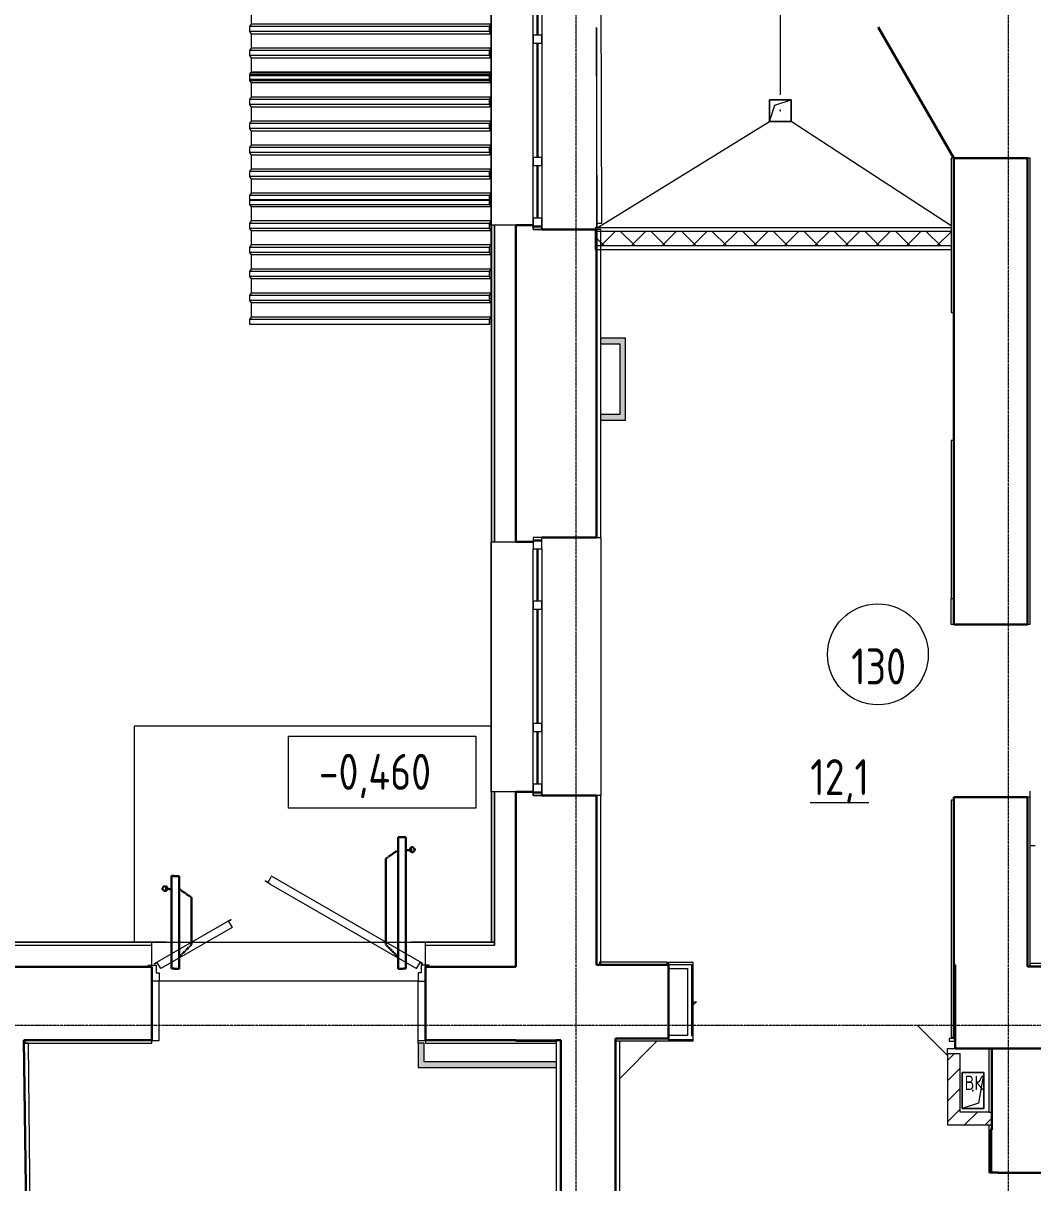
# Model space of a CAD drawing. Header units: millimetres. Extents: x 504091 to 2165846, y 135022 to 442887.
# Drawn here: x 747870 to 754876, y 289485 to 297534 of the extents above; entities that cross this region are included whole.
import ezdxf

# ---------------------------------------------------------------- set-up
doc = ezdxf.new("R2010")
doc.units = ezdxf.units.MM
for name, pattern in [('ADSK_Линия сетки', [25, 20, -2.5, 0, -2.5]), ('ADSK_Штриховая_ш3 п1_5', [4.5, 3, -1.5]), ('осеваяX2', [4, 2.5, -0.5, 0.5, -0.5])]:
    doc.linetypes.add(name, pattern=pattern)
for name, color, linetype, lineweight in [('_ Окна', 7, 'Continuous', 30), ('Аннотация', 7, 'Continuous', 9), ('Двери', 7, 'Continuous', 20), ('Марки помещений', 7, 'Continuous', 20), ('Обобщенные модели', 7, 'Continuous', 18), ('Окна', 7, 'Continuous', 18), ('Оси', 165, 'осеваяX2', 13), ('отметки', 7, 'Continuous', 20), ('Перекрытие', 7, 'Continuous', 18), ('Стены внутренние', 7, 'Continuous', 18), ('Стены наружные', 7, 'Continuous', 18), ('Стены несущие', 7, 'Continuous', 30), ('Стены отделка', 7, 'Continuous', 30), ('Стены штриховка', 7, 'Continuous', 18)]:
    doc.layers.add(name, color=color, linetype=linetype, lineweight=lineweight)
doc.layers.add('Линии', color=7, linetype='Continuous', lineweight=9, true_color=0x00a600)
doc.styles.add('ГОСТ 2.304', font='CS_Gost2304.shx')
pattern_1 = [(45, (705858.08, 270333.52), (-70.71068, 70.71068), [])]

# ---------------------------------------------------------------- blocks, each defined once
blk = doc.blocks.new('dver-dpmo-260 - ДН_ 21-19 неравноп__ правая 300х1500 ДН-4л-2649261-План 1-го этажа')
at = {"layer": 'Двери'}
for p, q in [((-162, 848.5), (-160, 851.9)), ((-127.3, 828.5), (-162, 848.5)), ((-160, 851.9), (-142.7, 841.9)), ((-142.7, 841.9), (-120.7, 880.1)), ((-127.3, 828.5), (887.7, 242.5)), ((-119.1, 882.7), (-120.7, 880.1)), ((930.5, 276.7), (-119.1, 882.7)), ((-930.5, 276.7), (-400.5, 582.7)), ((-399, 580.1), (-416.3, 570.1)), ((-416.3, 570.1), (-392.3, 528.5)), ((-400.5, 582.7), (-399, 580.1)), ((-392.3, 528.5), (-887.7, 242.5)), ((-975, 267), (-920, 267)), ((-975, 255), (-975, 267)), ((-950, 255), (-975, 255)), ((-950, 154), (-950, 255)), ((-929, 274.1), (-930.5, 276.7)), ((-911.7, 284.1), (-929, 274.1)), ((-920, 267), (-920, 214)), ((-887.7, 242.5), (-911.7, 284.1)), ((887.7, 242.5), (911.7, 284.1)), ((911.7, 284.1), (929, 274.1)), ((920, 267), (920, 214)), ((975, 267), (920, 267)), ((929, 274.1), (930.5, 276.7)), ((950, 255), (975, 255)), ((950, 154), (950, 255)), ((975, 255), (975, 267)), ((-920, 214), (-899, 214)), ((-899, 214), (-899, 154)), ((899, 214), (899, 154)), ((920, 214), (899, 214)), ((-899, 154), (-950, 154)), ((899, 154), (950, 154))]:
    blk.add_line(p, q, dxfattribs=at)
blk = doc.blocks.new('AC_Дверь_Однопольная_Деревянная - 1050х2100 композит с пластиной в 2-х уровнях Д27п-3635507-План 1-го этажа')
at = {"layer": 'Двери', "lineweight": 30}
blk.add_line((-525, 255), (384.3, 780), dxfattribs=at)
blk = doc.blocks.new('Roof Cladding - 833x50mm-3052852-План 1-го этажа')
at = {"layer": 'Обобщенные модели'}
for p, q in [((43585.6, 27677.1), (43589.8, 27697.1)), ((43589.8, 27697.1), (45252.6, 27697.1)), ((45252.6, 27697.1), (45248.5, 27677.1)), ((45248.8, 27676.5), (45252.8, 27696.1)), ((45252.8, 27696.1), (45252.6, 27697.1)), ((43585.6, 27642.1), (43585.6, 27677.1)), ((43585.6, 27677.1), (45248.5, 27677.1)), ((43595.7, 27625.1), (43585.6, 27642.1)), ((43585.6, 27642.1), (45248.5, 27642.1)), ((43595.7, 27527.4), (43595.7, 27625.1)), ((45258.5, 27625.1), (43595.7, 27625.1)), ((45248.5, 27677.1), (45248.5, 27642.1)), ((45248.5, 27642.1), (45258.5, 27625.1)), ((45248.8, 27643.2), (45248.8, 27676.5)), ((45258.8, 27626.2), (45248.8, 27643.2)), ((45258.5, 27625.1), (45258.5, 27527.4)), ((45258.8, 27526.4), (45258.8, 27626.2)), ((43585.6, 27510.4), (43595.7, 27527.4)), ((45258.5, 27527.4), (43595.7, 27527.4)), ((45258.5, 27527.4), (45248.5, 27510.4)), ((45248.8, 27509.4), (45258.8, 27526.4)), ((43585.6, 27475.4), (43585.6, 27510.4)), ((45248.5, 27510.4), (43585.6, 27510.4)), ((43595.7, 27458.4), (43585.6, 27475.4)), ((45248.5, 27475.4), (43585.6, 27475.4)), ((43595.7, 27360.7), (43595.7, 27458.4)), ((45258.5, 27458.4), (43595.7, 27458.4)), ((45248.5, 27510.4), (45248.5, 27475.4)), ((45248.5, 27475.4), (45258.5, 27458.4)), ((45248.8, 27476.5), (45248.8, 27509.4)), ((45258.8, 27459.5), (45248.8, 27476.5)), ((45258.5, 27458.4), (45258.5, 27360.7)), ((45258.8, 27359.7), (45258.8, 27459.5)), ((43585.6, 27343.7), (43595.7, 27360.7)), ((43585.6, 27308.7), (43585.6, 27343.7)), ((45248.5, 27343.7), (43585.6, 27343.7)), ((43595.7, 27291.7), (43585.6, 27308.7)), ((45248.5, 27308.7), (43585.6, 27308.7)), ((45258.5, 27360.7), (43595.7, 27360.7)), ((43595.7, 27194), (43595.7, 27291.7)), ((45258.5, 27291.7), (43595.7, 27291.7)), ((45258.5, 27360.7), (45248.5, 27343.7)), ((45248.5, 27343.7), (45248.5, 27308.7)), ((45248.5, 27308.7), (45258.5, 27291.7)), ((45248.8, 27342.7), (45258.8, 27359.7)), ((45248.8, 27309.8), (45248.8, 27342.7)), ((45258.8, 27292.8), (45248.8, 27309.8)), ((45258.5, 27291.7), (45258.5, 27194)), ((45258.8, 27193), (45258.8, 27292.8)), ((43585.6, 27177), (43595.7, 27194)), ((43585.6, 27142), (43585.6, 27177)), ((45248.5, 27177), (43585.6, 27177)), ((43595.7, 27125), (43585.6, 27142)), ((45248.5, 27142), (43585.6, 27142)), ((45258.5, 27194), (43595.7, 27194)), ((43595.7, 27027.3), (43595.7, 27125)), ((45258.5, 27125), (43595.7, 27125)), ((45258.5, 27194), (45248.5, 27177)), ((45248.5, 27177), (45248.5, 27142)), ((45248.5, 27142), (45258.5, 27125)), ((45248.8, 27176), (45258.8, 27193)), ((45248.8, 27143.1), (45248.8, 27176)), ((45258.8, 27126.1), (45248.8, 27143.1)), ((45258.5, 27125), (45258.5, 27027.3)), ((45258.8, 27026.3), (45258.8, 27126.1)), ((43585.6, 27010.3), (43595.7, 27027.3)), ((43585.6, 26975.3), (43585.6, 27010.3)), ((45248.5, 27010.3), (43585.6, 27010.3)), ((43595.7, 26958.3), (43585.6, 26975.3)), ((45248.5, 26975.3), (43585.6, 26975.3)), ((45258.5, 27027.3), (43595.7, 27027.3)), ((45258.5, 27027.3), (45248.5, 27010.3)), ((45248.5, 27010.3), (45248.5, 26975.3)), ((45248.5, 26975.3), (45258.5, 26958.3)), ((45248.8, 27009.3), (45258.8, 27026.3)), ((45248.8, 26976.4), (45248.8, 27009.3)), ((45258.8, 26959.4), (45248.8, 26976.4)), ((43595.7, 26860.6), (43595.7, 26958.3)), ((45258.5, 26958.3), (43595.7, 26958.3)), ((45258.5, 26958.3), (45258.5, 26860.6)), ((45258.8, 26859.6), (45258.8, 26959.4)), ((43585.6, 26843.6), (43587.7, 26847.1)), ((43585.6, 26808.6), (43585.6, 26843.6)), ((45248.5, 26843.6), (43585.6, 26843.6)), ((45248.5, 26808.6), (43585.6, 26808.6)), ((43593.6, 26857.1), (43595.7, 26860.6)), ((45258.5, 26860.6), (43595.7, 26860.6)), ((45250.4, 26846.9), (45248.5, 26843.6)), ((45248.5, 26843.6), (45248.5, 26808.6)), ((45248.5, 26808.6), (45248.8, 26808.6)), ((45248.8, 26842.6), (45258.8, 26859.6)), ((45248.8, 26808.6), (45248.8, 26842.6)), ((45258.5, 26860.6), (45250.5, 26847.1))]:
    blk.add_line(p, q, dxfattribs=at)
blk = doc.blocks.new('Roof Cladding - 833x50mm-V29-План 1-го этажа')
at = {"layer": 'Обобщенные модели'}
for p, q in [((43585.6, 26802.1), (43585.6, 26837.1)), ((43585.6, 26837.1), (45248.5, 26837.1)), ((43595.7, 26785.1), (43585.6, 26802.1)), ((43585.6, 26802.1), (45248.5, 26802.1)), ((43587.7, 26847.1), (43589.8, 26857.1)), ((43589.8, 26857.1), (45252.6, 26857.1)), ((45252.6, 26857.1), (45248.5, 26837.1)), ((45248.5, 26837.1), (45248.5, 26802.1)), ((45248.5, 26802.1), (45258.5, 26785.1)), ((45248.8, 26836.5), (45252.8, 26856.1)), ((45248.8, 26803.2), (45248.8, 26836.5)), ((45258.8, 26786.2), (45248.8, 26803.2)), ((45252.8, 26856.1), (45252.6, 26857.1)), ((43595.7, 26687.4), (43595.7, 26785.1)), ((45258.5, 26785.1), (43595.7, 26785.1)), ((45258.5, 26785.1), (45258.5, 26687.4)), ((45258.8, 26686.4), (45258.8, 26786.2)), ((43585.6, 26670.4), (43595.7, 26687.4)), ((43585.6, 26635.4), (43585.6, 26670.4)), ((45248.5, 26670.4), (43585.6, 26670.4)), ((45258.5, 26687.4), (43595.7, 26687.4)), ((45258.5, 26687.4), (45248.5, 26670.4)), ((45248.5, 26670.4), (45248.5, 26635.4)), ((45248.8, 26669.4), (45258.8, 26686.4)), ((45248.8, 26636.5), (45248.8, 26669.4)), ((43595.7, 26618.4), (43585.6, 26635.4)), ((45248.5, 26635.4), (43585.6, 26635.4)), ((43595.7, 26520.7), (43595.7, 26618.4)), ((45258.5, 26618.4), (43595.7, 26618.4)), ((45248.5, 26635.4), (45258.5, 26618.4)), ((45258.8, 26619.5), (45248.8, 26636.5)), ((45258.5, 26618.4), (45258.5, 26520.7)), ((45258.8, 26519.7), (45258.8, 26619.5)), ((43585.6, 26503.7), (43595.7, 26520.7)), ((43585.6, 26468.7), (43585.6, 26503.7)), ((45248.5, 26503.7), (43585.6, 26503.7)), ((45258.5, 26520.7), (43595.7, 26520.7)), ((45258.5, 26520.7), (45248.5, 26503.7)), ((45248.5, 26503.7), (45248.5, 26468.7)), ((45248.8, 26502.7), (45258.8, 26519.7)), ((45248.8, 26469.8), (45248.8, 26502.7)), ((43595.7, 26451.7), (43585.6, 26468.7)), ((45248.5, 26468.7), (43585.6, 26468.7)), ((43595.7, 26354), (43595.7, 26451.7)), ((45258.5, 26451.7), (43595.7, 26451.7)), ((45248.5, 26468.7), (45258.5, 26451.7)), ((45258.8, 26452.8), (45248.8, 26469.8)), ((45258.5, 26451.7), (45258.5, 26354)), ((45258.8, 26353), (45258.8, 26452.8)), ((43585.6, 26337), (43595.7, 26354)), ((43585.6, 26302), (43585.6, 26337)), ((45248.5, 26337), (43585.6, 26337)), ((45258.5, 26354), (43595.7, 26354)), ((45258.5, 26354), (45248.5, 26337)), ((45248.5, 26337), (45248.5, 26302)), ((45248.8, 26336), (45258.8, 26353)), ((45248.8, 26303.1), (45248.8, 26336)), ((43595.7, 26285), (43585.6, 26302)), ((45248.5, 26302), (43585.6, 26302)), ((43595.7, 26187.3), (43595.7, 26285)), ((45258.5, 26285), (43595.7, 26285)), ((45248.5, 26302), (45258.5, 26285)), ((45258.8, 26286.1), (45248.8, 26303.1)), ((45258.5, 26285), (45258.5, 26187.3)), ((45258.8, 26186.3), (45258.8, 26286.1)), ((43585.6, 26170.3), (43595.7, 26187.3)), ((43585.6, 26135.3), (43585.6, 26170.3)), ((45248.5, 26170.3), (43585.6, 26170.3)), ((45258.5, 26187.3), (43595.7, 26187.3)), ((45258.5, 26187.3), (45248.5, 26170.3)), ((45248.5, 26170.3), (45248.5, 26135.3)), ((45248.8, 26169.3), (45258.8, 26186.3)), ((45248.8, 26136.4), (45248.8, 26169.3)), ((43595.7, 26118.3), (43585.6, 26135.3)), ((45248.5, 26135.3), (43585.6, 26135.3)), ((43595.7, 26020.6), (43595.7, 26118.3)), ((45258.5, 26118.3), (43595.7, 26118.3)), ((45248.5, 26135.3), (45258.5, 26118.3)), ((45258.8, 26119.4), (45248.8, 26136.4)), ((45258.5, 26118.3), (45258.5, 26020.6)), ((45258.8, 26019.6), (45258.8, 26119.4)), ((43585.6, 26003.6), (43595.7, 26020.6)), ((43585.6, 25968.6), (43585.6, 26003.6)), ((45248.5, 26003.6), (43585.6, 26003.6)), ((45258.5, 26020.6), (43595.7, 26020.6)), ((45258.5, 26020.6), (45248.5, 26003.6)), ((45248.5, 26003.6), (45248.5, 25968.6)), ((45248.8, 26002.6), (45258.8, 26019.6)), ((45248.8, 25968.6), (45248.8, 26002.6)), ((45248.5, 25968.6), (43585.6, 25968.6)), ((45248.5, 25968.6), (45248.8, 25968.6))]:
    blk.add_line(p, q, dxfattribs=at)
blk = doc.blocks.new('Roof Cladding - 833x50mm-V30-План 1-го этажа')
at = {"layer": 'Обобщенные модели'}
for p, q in [((45252.6, 25997.1), (45248.5, 25977.1)), ((45248.7, 25997.1), (45252.6, 25997.1)), ((45248.8, 25976.5), (45252.8, 25996.1)), ((45252.8, 25996.1), (45252.6, 25997.1)), ((43585.6, 25942.1), (43585.6, 25977.1)), ((43585.6, 25977.1), (45248.5, 25977.1)), ((43595.7, 25925.1), (43585.6, 25942.1)), ((43585.6, 25942.1), (45248.5, 25942.1)), ((43595.7, 25827.4), (43595.7, 25925.1)), ((45258.5, 25925.1), (43595.7, 25925.1)), ((45248.5, 25977.1), (45248.5, 25942.1)), ((45248.5, 25942.1), (45258.5, 25925.1)), ((45248.8, 25943.2), (45248.8, 25976.5)), ((45258.8, 25926.2), (45248.8, 25943.2)), ((45258.5, 25925.1), (45258.5, 25827.4)), ((45258.8, 25826.4), (45258.8, 25926.2)), ((43585.6, 25810.4), (43595.7, 25827.4)), ((43585.6, 25775.4), (43585.6, 25810.4)), ((45248.5, 25810.4), (43585.6, 25810.4)), ((43595.7, 25758.4), (43585.6, 25775.4)), ((45248.5, 25775.4), (43585.6, 25775.4)), ((45258.5, 25827.4), (43595.7, 25827.4)), ((43595.7, 25660.7), (43595.7, 25758.4)), ((45258.5, 25758.4), (43595.7, 25758.4)), ((45258.5, 25827.4), (45248.5, 25810.4)), ((45248.5, 25810.4), (45248.5, 25775.4)), ((45248.5, 25775.4), (45258.5, 25758.4)), ((45248.8, 25809.4), (45258.8, 25826.4)), ((45248.8, 25776.5), (45248.8, 25809.4)), ((45258.8, 25759.5), (45248.8, 25776.5)), ((45258.5, 25758.4), (45258.5, 25660.7)), ((45258.8, 25659.7), (45258.8, 25759.5)), ((43585.6, 25643.7), (43595.7, 25660.7)), ((43585.6, 25608.7), (43585.6, 25643.7)), ((45248.5, 25643.7), (43585.6, 25643.7)), ((43595.7, 25591.7), (43585.6, 25608.7)), ((45248.5, 25608.7), (43585.6, 25608.7)), ((45258.5, 25660.7), (43595.7, 25660.7)), ((45258.5, 25660.7), (45248.5, 25643.7)), ((45248.5, 25643.7), (45248.5, 25608.7)), ((45248.5, 25608.7), (45258.5, 25591.7)), ((45248.8, 25642.7), (45258.8, 25659.7)), ((45248.8, 25609.8), (45248.8, 25642.7)), ((45258.8, 25592.8), (45248.8, 25609.8)), ((43595.7, 25494), (43595.7, 25591.7)), ((45258.5, 25591.7), (43595.7, 25591.7)), ((45258.5, 25591.7), (45258.5, 25494)), ((45258.8, 25493), (45258.8, 25592.8)), ((43585.6, 25477), (43595.7, 25494)), ((43585.6, 25442), (43585.6, 25477)), ((45248.5, 25477), (43585.6, 25477)), ((43595.7, 25425), (43585.6, 25442)), ((45248.5, 25442), (43585.6, 25442)), ((45258.5, 25494), (43595.7, 25494)), ((45258.5, 25494), (45248.5, 25477)), ((45248.5, 25477), (45248.5, 25442)), ((45248.5, 25442), (45258.5, 25425)), ((45248.8, 25476), (45258.8, 25493)), ((45248.8, 25443.1), (45248.8, 25476)), ((45258.8, 25426.1), (45248.8, 25443.1)), ((43595.7, 25327.3), (43595.7, 25425)), ((45258.5, 25425), (43595.7, 25425)), ((45258.5, 25425), (45258.5, 25327.3)), ((45258.8, 25326.3), (45258.8, 25426.1)), ((43585.6, 25310.3), (43595.7, 25327.3)), ((43585.6, 25275.3), (43585.6, 25310.3)), ((45248.5, 25310.3), (43585.6, 25310.3)), ((43595.7, 25258.3), (43585.6, 25275.3)), ((45248.5, 25275.3), (43585.6, 25275.3)), ((45258.5, 25327.3), (43595.7, 25327.3)), ((45258.5, 25327.3), (45248.5, 25310.3)), ((45248.5, 25310.3), (45248.5, 25275.3)), ((45248.5, 25275.3), (45258.5, 25258.3)), ((45248.8, 25309.3), (45258.8, 25326.3)), ((45248.8, 25276.4), (45248.8, 25309.3)), ((45258.8, 25259.4), (45248.8, 25276.4)), ((43595.7, 25160.6), (43595.7, 25258.3)), ((45258.5, 25258.3), (43595.7, 25258.3)), ((45258.5, 25258.3), (45258.5, 25160.6)), ((45258.8, 25159.6), (45258.8, 25259.4)), ((43585.6, 25143.6), (43595.7, 25160.6)), ((43585.6, 25108.6), (43585.6, 25143.6)), ((45248.5, 25143.6), (43585.6, 25143.6)), ((45258.5, 25160.6), (43595.7, 25160.6)), ((45258.5, 25160.6), (45248.5, 25143.6)), ((45248.5, 25143.6), (45248.5, 25108.6)), ((45248.8, 25142.6), (45258.8, 25159.6)), ((45248.8, 25108.6), (45248.8, 25142.6)), ((45248.5, 25108.6), (43585.6, 25108.6)), ((45248.5, 25108.6), (45248.8, 25108.6))]:
    blk.add_line(p, q, dxfattribs=at)
blk = doc.blocks.new('окно трехпол с фрамугой - 1750-2320_h___нов_-2116613-План 1-го этажа')
at = {"layer": '_ Окна', "lineweight": 18}
for p, q in [((-895, 100), (-895, 160)), ((-895, 160), (-815, 160)), ((-815, 100), (-895, 100)), ((-815, 160), (-815, 100)), ((-455, 100), (-455, 160)), ((-455, 160), (-395, 160)), ((-395, 100), (-455, 100)), ((-395, 160), (-395, 100)), ((395, 100), (395, 160)), ((395, 160), (455, 160)), ((455, 100), (395, 100)), ((455, 160), (455, 100)), ((815, 160), (815, 100)), ((895, 160), (815, 160)), ((815, 100), (895, 100)), ((895, 100), (895, 160))]:
    blk.add_line(p, q, dxfattribs=at)
at = {"layer": '_ Окна'}
for p, q in [((-875, 100), (-875, 160)), ((-815, 130), (-455, 130)), ((-395, 130), (395, 130)), ((455, 130), (815, 130)), ((875, 100), (875, 160))]:
    blk.add_line(p, q, dxfattribs=at)
at = {"layer": 'Окна'}
for p, q in [((-895, 160), (-895, 100)), ((-815, 160), (-895, 160)), ((-895, 100), (-815, 100)), ((-815, 160), (-455, 160)), ((-455, 100), (-815, 100)), ((-395, 160), (-455, 160)), ((-455, 100), (-395, 100)), ((-395, 160), (395, 160)), ((395, 100), (-395, 100)), ((455, 160), (395, 160)), ((395, 100), (455, 100)), ((455, 160), (815, 160)), ((815, 100), (455, 100)), ((895, 160), (815, 160)), ((815, 100), (895, 100)), ((895, 100), (895, 160))]:
    blk.add_line(p, q, dxfattribs=at)
blk = doc.blocks.new('окно трехпол с фрамугой - 1750-2320_h___нов_ ок27 Е30-2156325-План 1-го этажа')
at = {"layer": '_ Окна', "lineweight": 18}
for p, q in [((-895, 100), (-895, 160)), ((-895, 160), (-815, 160)), ((-815, 100), (-895, 100)), ((-815, 160), (-815, 100)), ((-455, 100), (-455, 160)), ((-455, 160), (-395, 160)), ((-395, 100), (-455, 100)), ((-395, 160), (-395, 100)), ((395, 100), (395, 160)), ((395, 160), (455, 160)), ((455, 100), (395, 100)), ((455, 160), (455, 100)), ((815, 160), (815, 100)), ((895, 160), (815, 160)), ((815, 100), (895, 100)), ((895, 100), (895, 160))]:
    blk.add_line(p, q, dxfattribs=at)
at = {"layer": '_ Окна'}
for p, q in [((-875, 100), (-875, 160)), ((-815, 130), (-455, 130)), ((-395, 130), (395, 130)), ((455, 130), (815, 130)), ((875, 100), (875, 160))]:
    blk.add_line(p, q, dxfattribs=at)
at = {"layer": 'Окна'}
for p, q in [((-895, 160), (-895, 100)), ((-815, 160), (-895, 160)), ((-895, 100), (-815, 100)), ((-815, 160), (-455, 160)), ((-455, 100), (-815, 100)), ((-395, 160), (-455, 160)), ((-455, 100), (-395, 100)), ((-395, 160), (395, 160)), ((395, 100), (-395, 100)), ((455, 160), (395, 160)), ((395, 100), (455, 100)), ((455, 160), (815, 160)), ((815, 100), (455, 100)), ((895, 160), (815, 160)), ((815, 100), (895, 100)), ((895, 100), (895, 160))]:
    blk.add_line(p, q, dxfattribs=at)
blk = doc.blocks.new('GM_Отверстие прямоугольное _в плите_ - Отверстие-1400855-План 1-го этажа')
at = {"layer": 'Обобщенные модели'}
for p, q in [((-75, -75), (-75, 75)), ((-75, 75), (75, 75)), ((75, 75), (-75, 75)), ((-75, 75), (-75, -75)), ((-75, -75), (-37.5, 37.5)), ((-37.5, 37.5), (75, 75)), ((75, 75), (75, -75)), ((75, -75), (75, 75)), ((75, -75), (-75, -75)), ((-75, -75), (75, -75))]:
    blk.add_line(p, q, dxfattribs=at)
for start, end in [(360, 180), (180, 360), (60, 165), (300, 360), (195, 270)]:
    blk.add_arc((0, 0), 2.5, start, end, dxfattribs=at)
blk = doc.blocks.new('GM_Отверстие прямоугольное _в плите_ - Отверстие-V41-План 1-го этажа')
at = {"layer": 'Обобщенные модели'}
for p, q in [((-75, -125), (-75, 125)), ((-75, 125), (75, 125)), ((75, 125), (-75, 125)), ((-75, 125), (-75, -125)), ((-75, -125), (-37.5, 87.5)), ((-37.5, 87.5), (75, 125)), ((75, 125), (75, -125)), ((75, -125), (75, 125)), ((75, -125), (-75, -125)), ((-75, -125), (75, -125))]:
    blk.add_line(p, q, dxfattribs=at)
for start, end in [(360, 180), (180, 360), (60, 165), (300, 360), (195, 270)]:
    blk.add_arc((0, 0), 2.5, start, end, dxfattribs=at)
blk = doc.blocks.new('ADSK_Марка_Помещение_ОдноЗначение - Номер-159740-План 1-го этажа')
at = {"layer": 'Марки помещений'}
blk.add_circle((0, 0), 3.5, dxfattribs=at)
blk = doc.blocks.new('Высотные отметки - Рамка-12095-План 1-го этажа')
at = {"layer": 'Аннотация', "lineweight": 20}
for p, q in [((-6.5, 0), (-6.5, 5)), ((-6.5, 5), (6.5, 5)), ((6.5, 5), (6.5, 0)), ((6.5, 0), (-6.5, 0))]:
    blk.add_line(p, q, dxfattribs=at)

msp = doc.modelspace()

# ---------------------------------------------------------------- hatches: boundary and pattern name
at = {"layer": 'Стены внутренние', "lineweight": 9}
h = msp.add_hatch(dxfattribs=at)
h.set_pattern_fill('FP_6', color=256, style=0, pattern_type=2)
h.set_pattern_definition([(45, (705858.08, 270333.52), (-106.066, 106.066), []), (135, (705858.08, 270333.52), (-106.066, -106.066), [])])
h.paths.add_polyline_path([(752955.7226, 295988.5202), (754308.9625, 295988.5202), (754308.9625, 296088.5202), (751849.9317, 296088.5202), (751849.9317, 295988.5202), (752720.5291, 295988.5202)])
at = {"layer": 'Стены внутренние'}
for points in [[(752009.9317, 295307.4911), (752049.9317, 295307.4911), (752049.9317, 295347.4911), (751879.9317, 295347.4911), (751879.9317, 295307.4911), (751900.1366, 295307.4911)], [(752049.9317, 294777.4911), (752049.9317, 295307.4911), (752009.9317, 295307.4911), (752009.9317, 294777.4911)], [(752009.9317, 294777.4911), (752009.9317, 294817.4911), (751879.9317, 294817.4911), (751879.9317, 294777.4911), (751900.1366, 294777.4911)], [(750652.3505, 290325.3378), (750652.3505, 290454.8378), (750612.3505, 290454.8378), (750612.3505, 290325.3378)], [(750844.5506, 290285.3378), (751571.2665, 290285.3378), (751571.2665, 290325.3378), (750612.3505, 290325.3378), (750612.3505, 290285.3378)]]:
    msp.add_hatch(color=256, dxfattribs=at).paths.add_polyline_path(points)
at = {"layer": 'Стены внутренние', "lineweight": 9, "true_color": 0x005b00}
h = msp.add_hatch(dxfattribs=at)
h.set_pattern_fill('FP_8', color=98, style=0, pattern_type=2)
h.set_pattern_definition(pattern_1)
h.paths.add_polyline_path([(754284.1417, 289887.6702), (754372.1417, 289887.6702), (754372.1417, 290381.6702), (754284.1417, 290381.6702), (754284.1417, 290153.4902)])
h = msp.add_hatch(dxfattribs=at)
h.set_pattern_fill('FP_8', color=98, style=0, pattern_type=2)
h.set_pattern_definition(pattern_1)
h.paths.add_polyline_path([(754571.1461, 289887.6702), (754591.1461, 289887.6702), (754591.1461, 289975.6702), (754372.1417, 289975.6702), (754372.1417, 289887.6702), (754539.1015, 289887.6702)])

# ---------------------------------------------------------------- linework, layer by layer
at = {"layer": 'Линии', "color": 7}
msp.add_line((753123.9625, 298937.324), (753123.9625, 297037.324), dxfattribs=at)
at = {"layer": 'Линии', "color": 7, "linetype": 'ADSK_Штриховая_ш3 п1_5', "lineweight": 30}
for p, q in [((750472.3505, 291884.2597), (750525.3505, 291884.9855)), ((750472.3505, 290971.1741), (750472.3505, 291884.2597)), ((750525.3505, 291884.9855), (750525.3505, 290971.8999)), ((750472.3505, 291795.3378), (750387.3505, 291735.8201)), ((750525.3505, 291792.5538), (750570.0551, 291797.7019)), ((750387.3505, 291735.8201), (750387.3505, 291137.9226)), ((748952.3505, 291614.2597), (748899.3505, 291614.9855)), ((748899.3505, 291614.9855), (748899.3505, 290971.8999)), ((748952.3505, 290971.1741), (748952.3505, 291614.2597)), ((748899.3505, 291522.5538), (748854.646, 291527.7019)), ((748952.3505, 291525.3378), (749037.3505, 291465.8201)), ((749037.3505, 291465.8201), (749037.3505, 291137.9226)), ((749037.3505, 291137.9226), (748952.3505, 291052.9226)), ((750387.3505, 291137.9226), (750472.3505, 291052.9226)), ((748899.3505, 290971.8999), (748952.3505, 290971.1741)), ((750525.3505, 290971.8999), (750472.3505, 290971.1741))]:
    msp.add_line(p, q, dxfattribs=at)
for centre in [(750570.0551, 291797.7019), (748854.646, 291527.7019)]:
    msp.add_circle(centre, 17, dxfattribs=at)
at = {"layer": 'Оси', "linetype": 'ADSK_Линия сетки'}
for p, q in [((751707.643, 263323.4727), (751707.643, 314443.584)), ((754707.643, 263323.4727), (754707.643, 314443.584)), ((694211.5079, 290578.5198), (761862.9306, 290578.5198))]:
    msp.add_line(p, q, dxfattribs=at)
at = {"layer": 'Перекрытие'}
for p, q in [((751854.2353, 296113.5202), (753048.9625, 296852.2997)), ((754308.9625, 296126.5959), (753198.9625, 296852.2997)), ((751854.2353, 296113.5202), (751854.1423, 296143.5422)), ((751119.9317, 292654.8378), (748639.9274, 292654.8378)), ((748639.9274, 292654.8378), (748639.9274, 291154.8378)), ((748762.3505, 291154.8378), (750662.3505, 291154.8378)), ((750612.3505, 290883.8216), (748812.3505, 290883.8216)), ((748812.3505, 290883.8216), (748812.3505, 290470.3706)), ((750612.3505, 290454.8378), (750612.3505, 290883.8216)), ((752543.2559, 290742.4445), (752520.5777, 290719.7662)), ((754284.1417, 290369.2345), (754075.622, 290577.7543)), ((747882.3706, 290470.3706), (747876.0815, 290470.3706)), ((748812.3505, 290470.3706), (748762.3505, 290470.3706)), ((750662.3505, 290470.3706), (750612.3505, 290470.3706)), ((752011.2665, 290210.4551), (752268.2559, 290467.4445)), ((754284.1417, 290381.6702), (754284.1417, 290417.5775)), ((754284.1417, 290417.5775), (754338.8137, 290417.5775)), ((754591.1461, 289553.7672), (754591.1461, 289556.1913)), ((754636.1461, 289553.9043), (754591.1461, 289553.7672))]:
    msp.add_line(p, q, dxfattribs=at)
at = {"layer": 'Перекрытие', "color": 7, "true_color": 0xffffff}
for p, q in [((754308.9625, 293361.0248), (754308.9625, 293540.2207)), ((754328.9625, 293361.0248), (754308.9625, 293361.0248)), ((754858.9625, 292161.6383), (754858.9625, 292202.5518)), ((754858.9625, 291826.5709), (754893.9625, 291826.5709)), ((752340.0794, 291013.5198), (752348.2872, 291013.5198)), ((752520.5777, 290742.4445), (752543.2559, 290742.4445))]:
    msp.add_line(p, q, dxfattribs=at)
at = {"layer": 'Стены внутренние'}
for p, q in [((751878.7255, 297892.6901), (751884.1422, 296143.6351)), ((751849.9317, 297503.1792), (751849.9317, 296113.5202)), ((751854.1423, 296143.5422), (751849.9317, 297503.1792)), ((751884.1422, 296143.6351), (751854.1423, 296143.5422)), ((751116.613, 295871.5854), (751119.9317, 295871.5003)), ((751119.9317, 295621.4183), (751106.5293, 295621.7617)), ((751879.9317, 293964.3706), (751879.9317, 292174.3706))]:
    msp.add_line(p, q, dxfattribs=at)
at = {"layer": 'Стены наружные'}
for p, q in [((751118.9317, 296132.6901), (751118.9317, 297862.6901)), ((751119.9317, 296132.6901), (751119.9317, 297862.6901)), ((751118.9317, 296132.6901), (751119.9317, 296132.6901)), ((751119.9317, 295601.4117), (751111.7649, 295601.621)), ((751118.9317, 293934.3706), (751119.9317, 293934.3706)), ((751118.9317, 292199.3706), (751118.9317, 293934.3706)), ((751119.9317, 292199.3706), (751119.9317, 293934.3706)), ((751119.9317, 292199.3706), (751118.9317, 292199.3706))]:
    msp.add_line(p, q, dxfattribs=at)
at = {"layer": 'Стены несущие'}
for p, q in [((754328.9625, 296595.8381), (754328.9625, 293361.0248)), ((754838.9625, 296595.8381), (754328.9625, 296595.8381)), ((754838.9625, 296595.8381), (754838.9625, 293361.0248)), ((751409.9317, 296132.6901), (751289.9317, 296132.6901)), ((751289.9317, 293934.3706), (751289.9317, 296132.6901)), ((751849.9317, 296102.6901), (751469.9317, 296102.6901)), ((751849.9317, 293964.3706), (751849.9317, 296102.6901)), ((751849.9317, 296102.6901), (751849.9317, 293965.3706)), ((751289.9317, 293934.3706), (751409.9317, 293934.3706)), ((751469.9317, 293964.3706), (751849.9317, 293964.3706)), ((754328.9625, 293361.0248), (754838.9625, 293361.0248)), ((751409.9317, 292199.3706), (751289.9317, 292199.3706)), ((751289.9317, 290984.8378), (751289.9317, 292199.3706)), ((751849.9317, 292174.3706), (751469.9317, 292174.3706)), ((751849.9317, 290997.3823), (751849.9317, 292174.3706)), ((751849.9317, 292174.3706), (751849.9317, 290997.3823)), ((754838.9625, 292161.0248), (754328.9625, 292161.0248)), ((754328.9625, 292161.0248), (754328.9625, 290987.5775)), ((754838.9625, 290987.5775), (754838.9625, 292161.0248)), ((746762.5786, 290984.8378), (748762.3505, 290984.8378)), ((748762.3505, 290474.8378), (748762.3505, 290984.8378)), ((750662.3505, 290474.8378), (750662.3505, 290984.8378)), ((750662.3505, 290984.8378), (751289.9317, 290984.8378)), ((751289.9317, 290984.8378), (751289.9317, 290984.8378)), ((751849.9317, 290997.4445), (752348.2872, 290997.4445)), ((752348.2872, 290487.4445), (752348.2872, 290997.4445)), ((754338.8137, 290997.4445), (754328.2872, 290997.4445)), ((754328.2872, 290997.4445), (754328.2872, 290487.4445)), ((754328.9625, 290987.5775), (754338.8137, 290987.5775)), ((754338.8137, 290997.4445), (754338.8137, 290417.5775)), ((757198.0777, 290987.5775), (754838.9625, 290987.5775)), ((747965.446, 282984.1762), (747876.0281, 290474.8378)), ((747876.0281, 290474.8378), (748762.3505, 290474.8378)), ((751289.9317, 290474.8378), (750662.3505, 290474.8378)), ((751289.9317, 290474.8378), (751289.9317, 290470.3706)), ((751289.9317, 290470.3706), (751571.2665, 290470.3706)), ((751571.2665, 290470.3706), (751571.2665, 290476.2483)), ((751571.2665, 290476.2483), (751601.2665, 290476.2483)), ((751601.2665, 290476.2483), (751601.2665, 284370.4564)), ((751981.2665, 290487.4445), (752348.2872, 290487.4445)), ((751981.2665, 283033.1912), (751981.2665, 290487.4445)), ((754328.2872, 290487.4445), (754338.8137, 290487.4445)), ((754338.8137, 290417.5775), (757198.0777, 290417.5775)), ((755018.2954, 290416.4515), (754591.1461, 290415.1504)), ((754591.1461, 289975.6702), (754591.1461, 290415.1504)), ((754591.1461, 290415.1504), (754591.1461, 289853.7686)), ((754591.1461, 289853.7686), (754580.0074, 289853.7347)), ((754580.0074, 289853.7347), (754580.9137, 289556.1913)), ((754591.1461, 289853.7686), (754591.1461, 289887.6702)), ((754580.9137, 289556.1913), (754636.1461, 289556.1913)), ((754636.1461, 289556.1913), (754636.1461, 289553.9043)), ((754636.1461, 289553.9043), (754975.9194, 289554.9392))]:
    msp.add_line(p, q, dxfattribs=at)
at = {"layer": 'Стены отделка', "lineweight": 9}
for p, q in [((754308.9625, 296595.8381), (754308.9625, 295525.7259)), ((754328.9625, 296595.8381), (754308.9625, 296595.8381)), ((754858.9625, 296595.8381), (754838.9625, 296595.8381)), ((754858.9625, 293361.6383), (754858.9625, 296595.8381)), ((751118.9317, 296132.6901), (751118.9317, 293934.3706)), ((751139.9317, 296132.6901), (751119.9317, 296132.6901)), ((751119.9317, 296132.6901), (751119.9317, 293934.3706)), ((751289.9317, 296132.6901), (751139.9317, 296132.6901)), ((754308.9625, 296113.5202), (751839.9317, 296113.5202)), ((751839.9317, 296113.5202), (751839.9317, 295963.5202)), ((751879.9317, 296102.6901), (751849.9317, 296102.6901)), ((751879.9317, 293964.3706), (751879.9317, 296102.6901)), ((751839.9317, 295963.5202), (754308.9625, 295963.5202)), ((754308.9625, 295525.7259), (754328.9625, 295525.7259)), ((752049.9317, 295347.4911), (751879.9317, 295347.4911)), ((751879.9317, 295307.4911), (752009.9317, 295307.4911)), ((752009.9317, 295307.4911), (752009.9317, 294817.4911)), ((752049.9317, 294777.4911), (752049.9317, 295347.4911)), ((752009.9317, 294817.4911), (751879.9317, 294817.4911)), ((751879.9317, 294777.4911), (752049.9317, 294777.4911)), ((754328.9625, 294636.6663), (754308.9625, 294636.6663)), ((754308.9625, 294636.6663), (754308.9625, 293540.2207)), ((754328.9625, 293540.2207), (754328.9625, 294636.6663)), ((751119.9317, 293934.3706), (751139.9317, 293934.3706)), ((751139.9317, 293934.3706), (751139.9317, 293935.3706)), ((751139.9317, 293935.3706), (751139.9317, 293934.3706)), ((751139.9317, 293934.3706), (751289.9317, 293934.3706)), ((751849.9317, 293965.3706), (751849.9317, 293964.3706)), ((751849.9317, 293964.3706), (751879.9317, 293964.3706)), ((754308.9625, 293540.2207), (754328.9625, 293540.2207)), ((754838.9625, 293361.6383), (754858.9625, 293361.6383)), ((751118.9317, 292199.3706), (751118.9317, 291154.8378)), ((751139.9317, 292199.3706), (751119.9317, 292199.3706)), ((751119.9317, 292199.3706), (751119.9317, 291154.8378)), ((751289.9317, 292199.3706), (751139.9317, 292199.3706)), ((751879.9317, 292174.3706), (751849.9317, 292174.3706)), ((751879.9317, 290997.3823), (751879.9317, 292174.3706)), ((754838.9625, 292161.6383), (754838.9625, 292161.0248)), ((754858.9625, 292161.6383), (754838.9625, 292161.6383)), ((754858.9625, 290987.5775), (754858.9625, 292161.6383)), ((754328.9625, 292141.2475), (754308.9625, 292141.2475)), ((754308.9625, 292141.2475), (754308.9625, 290496.6663)), ((754328.9625, 290496.6663), (754328.9625, 292141.2475)), ((748862.3505, 291155.8378), (746762.5786, 291155.8378)), ((746762.5786, 291154.8378), (748762.3505, 291154.8378)), ((748762.3505, 290984.8378), (748762.3505, 291154.8378)), ((748862.3505, 291154.8378), (748862.3505, 291155.8378)), ((751139.9317, 291155.8378), (750562.3505, 291155.8378)), ((750562.3505, 291155.8378), (750562.3505, 291154.8378)), ((750662.3505, 290984.8378), (750662.3505, 291154.8378)), ((750662.3505, 291154.8378), (751139.9317, 291154.8378)), ((751139.9317, 291134.8378), (751139.9317, 291155.8378)), ((751139.9317, 291154.8378), (751139.9317, 291134.8378)), ((751849.9317, 290997.3823), (751879.9317, 290997.3823)), ((752340.0794, 291017.4445), (751869.9317, 291017.4445)), ((751869.9317, 291017.4445), (751869.9317, 290997.4445)), ((752340.0794, 290997.4445), (752340.0794, 291017.4445)), ((752520.5777, 291013.5198), (752348.2872, 291013.5198)), ((752348.2872, 291013.5198), (752348.2872, 290997.4445)), ((752348.2872, 290973.5198), (752480.5777, 290973.5198)), ((752480.5777, 290973.5198), (752480.5777, 290507.4445)), ((752520.5777, 290467.4445), (752520.5777, 291013.5198)), ((757198.0777, 291007.5775), (754858.0777, 291007.5775)), ((754858.0777, 291007.5775), (754858.0777, 290987.5775)), ((747882.3706, 290474.8378), (747882.3706, 290454.8378)), ((748762.3505, 290454.8378), (748762.3505, 290474.8378)), ((750662.3505, 290474.8378), (750662.3505, 290454.8378)), ((751571.2665, 290474.8378), (751289.9317, 290474.8378)), ((751571.2665, 283044.5805), (751571.2665, 290470.3706)), ((752520.5777, 290467.4445), (751981.2665, 290467.4445)), ((752011.2665, 283053.1912), (752011.2665, 290467.4445)), ((752480.5777, 290507.4445), (752348.2872, 290507.4445)), ((752348.2872, 290487.4445), (752348.2872, 290467.4445)), ((754328.2872, 290487.4445), (754295.5777, 290487.4445)), ((754295.5777, 290487.4445), (754295.5777, 290467.4445)), ((754295.5777, 290467.4445), (754338.8137, 290467.4445)), ((754308.9625, 290496.6663), (754328.9625, 290496.6663)), ((747906.279, 290454.0029), (747876.2811, 290453.6448)), ((747882.3706, 290454.8378), (748762.3505, 290454.8378)), ((747995.3245, 282994.5343), (747906.279, 290454.0029)), ((750612.3505, 290454.8378), (750612.3505, 290285.3378)), ((750652.3505, 290454.8378), (750612.3505, 290454.8378)), ((750652.3505, 290325.3378), (750652.3505, 290454.8378)), ((750662.3505, 290454.8378), (751571.2665, 290454.8378)), ((754284.1417, 290381.6702), (754284.1417, 289887.6702)), ((754372.1417, 290381.6702), (754284.1417, 290381.6702)), ((754372.1417, 289975.6702), (754372.1417, 290381.6702)), ((754571.1461, 290417.5775), (754571.1461, 289975.6702)), ((754591.1461, 290415.1504), (754591.1461, 290417.5775)), ((751571.2665, 290325.3378), (750652.3505, 290325.3378)), ((750612.3505, 290285.3378), (751571.2665, 290285.3378)), ((754571.1461, 289975.6702), (754372.1417, 289975.6702)), ((754284.1417, 289887.6702), (754571.1461, 289887.6702)), ((754571.1461, 289887.6702), (754571.1461, 289556.1913)), ((754591.1461, 289556.1913), (754591.1461, 289853.7686)), ((754571.1461, 289556.1913), (754580.9137, 289556.1913))]:
    msp.add_line(p, q, dxfattribs=at)
at = {"layer": 'Стены штриховка'}
for p, q in [((751139.9317, 293935.3706), (751139.9317, 296132.6901)), ((751139.9317, 296132.6901), (751139.9317, 293935.3706)), ((754308.9625, 296088.5202), (751839.9317, 296088.5202)), ((754308.9625, 295988.5202), (751839.9317, 295988.5202)), ((751139.9317, 291154.8378), (751139.9317, 292199.3706)), ((751139.9317, 292199.3706), (751139.9317, 291154.8378)), ((746763.5786, 291134.8378), (748762.3505, 291134.8378)), ((750662.3505, 291134.8378), (751139.9317, 291134.8378)), ((752348.2872, 291000.5198), (752507.5777, 291000.5198)), ((752507.5777, 291000.5198), (752507.5777, 290507.4445)), ((752348.2872, 290480.4445), (752520.5777, 290480.4445)), ((752507.5777, 290507.4445), (752520.5777, 290507.4445)), ((754571.1461, 289975.6702), (754591.1461, 289975.6702)), ((754571.1461, 289887.6702), (754591.1461, 289887.6702))]:
    msp.add_line(p, q, dxfattribs=at)

# ---------------------------------------------------------------- block references
at = {"layer": 'Двери', "color": 8, "true_color": 0x7f7f7f, "rotation": 90}
msp.add_blockref('AC_Дверь_Однопольная_Деревянная - 1050х2100 композит с пластиной в 2-х уровнях Д27п-3635507-План 1-го этажа', (754583.9625, 297120.8381), dxfattribs=at)
at = {"layer": 'Двери'}
msp.add_blockref('dver-dpmo-260 - ДН_ 21-19 неравноп__ правая 300х1500 ДН-4л-2649261-План 1-го этажа', (749712.3505, 290729.8378), dxfattribs=at)
at = {"layer": 'Марки помещений', "xscale": 99.99999999999993, "yscale": 99.99999999999993, "zscale": 99.99999999999993}
msp.add_blockref('ADSK_Марка_Помещение_ОдноЗначение - Номер-159740-План 1-го этажа', (753801.1807, 293152.9776), dxfattribs=at)
at = {"layer": 'Обобщенные модели'}
for name, p in [('Roof Cladding - 833x50mm-3052852-План 1-го этажа', (705858.0777, 270333.5198)), ('Roof Cladding - 833x50mm-V29-План 1-го этажа', (705858.0777, 270333.5198)), ('GM_Отверстие прямоугольное _в плите_ - Отверстие-1400855-План 1-го этажа', (753123.9625, 296927.2997)), ('Roof Cladding - 833x50mm-V30-План 1-го этажа', (705858.0777, 270333.5198))]:
    msp.add_blockref(name, p, dxfattribs=at)
at = {"layer": 'Обобщенные модели', "rotation": 180}
msp.add_blockref('GM_Отверстие прямоугольное _в плите_ - Отверстие-V41-План 1-го этажа', (754461.1461, 290125.4412), dxfattribs=at)
at = {"layer": 'Окна', "rotation": 90.00000000000067}
for name, p in [('окно трехпол с фрамугой - 1750-2320_h___нов_-2116613-План 1-го этажа', (751569.9317, 296997.6901)), ('окно трехпол с фрамугой - 1750-2320_h___нов_ ок27 Е30-2156325-План 1-го этажа', (751569.9317, 293069.3706))]:
    msp.add_blockref(name, p, dxfattribs=at)
at = {"layer": 'отметки', "lineweight": 20, "xscale": 99.99999999999993, "yscale": 99.99999999999993, "zscale": 99.99999999999993}
msp.add_blockref('Высотные отметки - Рамка-12095-План 1-го этажа', (750361.7262, 292086.0453), dxfattribs=at)

# ---------------------------------------------------------------- texts
at = {"layer": 'Аннотация', "color": 251, "lineweight": 9, "true_color": 0x4b4b4b, "insert": (754402.9794, 290229.5258), "char_height": 100, "width": 156.348, "attachment_point": 1, "line_spacing_factor": 1.022766, "style": 'ГОСТ 2.304'}
msp.add_mtext('\\pt360,720,1080,1440,1800,2160,2520,2880,3240,3600,3960,4320,4680,5040,5400,5760,6120,6480,6840,7200,7560,7920,8280,8640,9000,9360,9720,10080,10440,10800,11160,11520;ВК', dxfattribs=at)
at = {"layer": 'Марки помещений', "lineweight": 9, "char_height": 250, "attachment_point": 5, "line_spacing_factor": 1.022766, "style": 'ГОСТ 2.304'}
for s, insert, width in [('\\pt450,900,1350,1800,2250,2700,3150,3600,4050,4500,4950,5400,5850,6300,6750,7200,7650,8100,8550,9000,9450,9900,10350,10800,11250,11700,12150,12600,13050,13500,13950,14400;130', (753806.1234, 293069.3958), 441), ('\\pt450,900,1350,1800,2250,2700,3150,3600,4050,4500,4950,5400,5850,6300,6750,7200,7650,8100,8550,9000,9450,9900,10350,10800,11250,11700,12150,12600,13050,13500,13950,14400;{\\L12,1}', (753535.7745, 292271.7965), 470.7)]:
    msp.add_mtext(s, dxfattribs=dict(at, insert=insert, width=width))
at = {"layer": 'отметки', "lineweight": 20, "insert": (749921.7361, 292462.7524), "char_height": 250, "width": 1055.976244, "attachment_point": 1, "line_spacing_factor": 1.022761, "style": 'ГОСТ 2.304'}
msp.add_mtext('-0,460', dxfattribs=at)

doc.saveas('drawing.dxf')
